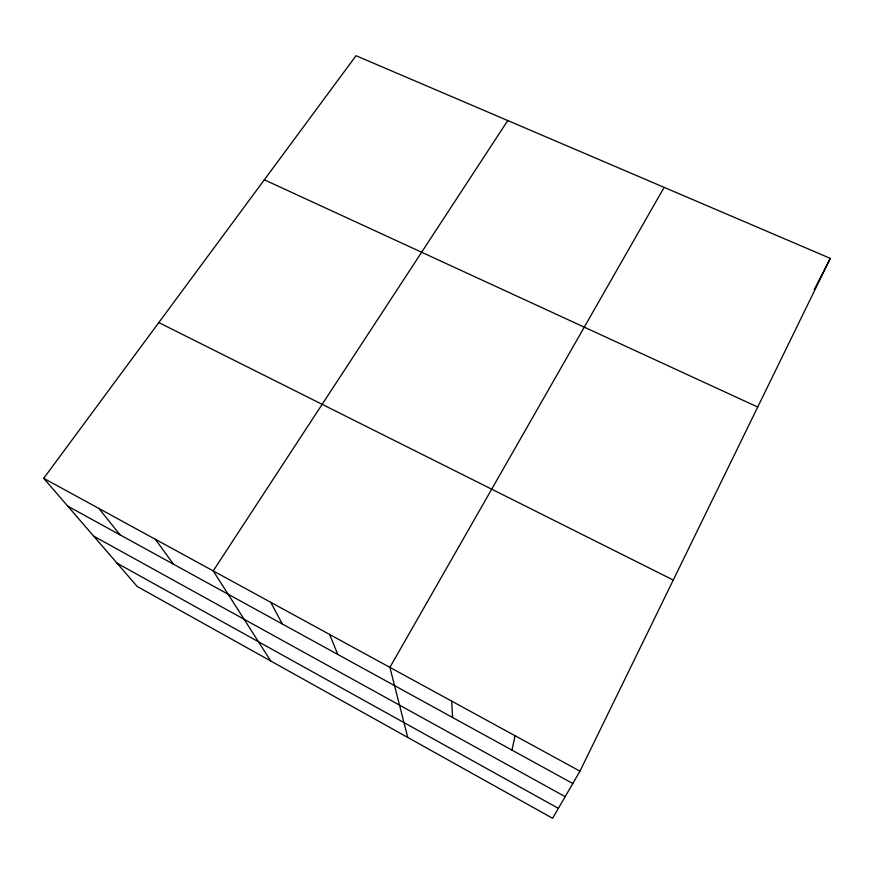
<?xml version="1.0" encoding="UTF-8"?>
<svg xmlns="http://www.w3.org/2000/svg" width="874" height="874" viewBox="0 0 874 874"><rect width="100%" height="100%" fill="white"/><g stroke="black" fill="none" stroke-linecap="round" stroke-linejoin="round"><path stroke-width="1.31" d="M511.989 750.121L515.037 735.711M579.965 771.174L830.3 258.365L356.035 55.718L43.7 478.318L137.152 586.432L552.608 818.283L579.965 771.174L43.7 478.318M814.175 289.753L830.3 258.365M664.131 187.364L389.902 667.375L407.743 737.438M507.772 120.546L213.212 570.886L270.732 660.973M264.33 179.793L757.714 407.044M158.806 322.572L673.264 580.052M67.746 506.133L572.798 783.519M93.671 536.133L565.172 796.662M117.083 563.217L558.377 808.363M98.871 508.439L120.011 534.833M155.353 539.291L173.445 564.189M270.711 602.284L282.346 623.992M329.596 634.437L337.812 654.462M451.694 701.123L452.59 717.499"/></g></svg>
